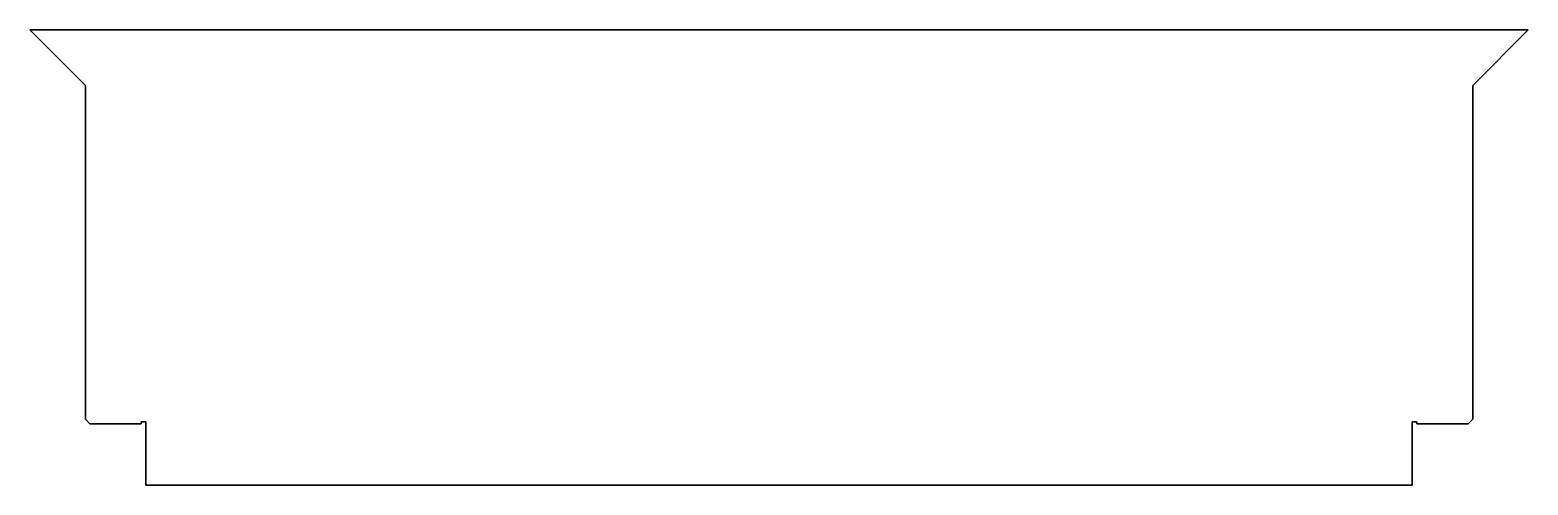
# Model space of a CAD drawing. Header units: millimetres. Extents: x -446 to 517, y 32 to 324.
import ezdxf

# ---------------------------------------------------------------- set-up
doc = ezdxf.new("R2010")
doc.units = ezdxf.units.MM
doc.linetypes.add('K5LT_BASIC', pattern=[0])
doc.layers.add('Системный слой', color=7, linetype='Continuous')

msp = doc.modelspace()

# ---------------------------------------------------------------- linework, layer by layer
at = {"layer": 'Системный слой', "color": 150, "linetype": 'K5LT_BASIC', "lineweight": 30}
for p, q in [((-445.87, 324.37), (-410.27, 288.77)), ((517.33, 324.37), (-445.87, 324.37)), ((481.73, 288.77), (517.33, 324.37)), ((-410.27, 288.77), (-410.27, 283.75)), ((-410.27, 283.75), (-410.27, 74.15)), ((481.73, 283.75), (481.73, 288.77)), ((481.73, 74.15), (481.73, 283.75)), ((-410.27, 74.15), (-407.27, 71.15)), ((-374.27, 71.15), (-407.27, 71.15)), ((-371.27, 72.55), (-374.27, 72.55)), ((-374.27, 72.55), (-374.27, 71.15)), ((-371.27, 72.55), (-371.27, 67.52)), ((-371.27, 67.52), (-371.27, 31.92)), ((445.73, 72.55), (442.73, 72.55)), ((442.73, 67.52), (442.73, 72.55)), ((442.73, 31.92), (442.73, 67.52)), ((445.73, 71.15), (445.73, 72.55)), ((478.73, 71.15), (445.73, 71.15)), ((478.73, 71.15), (481.73, 74.15)), ((-371.27, 31.92), (442.73, 31.92))]:
    msp.add_line(p, q, dxfattribs=at)

doc.saveas('drawing.dxf')
